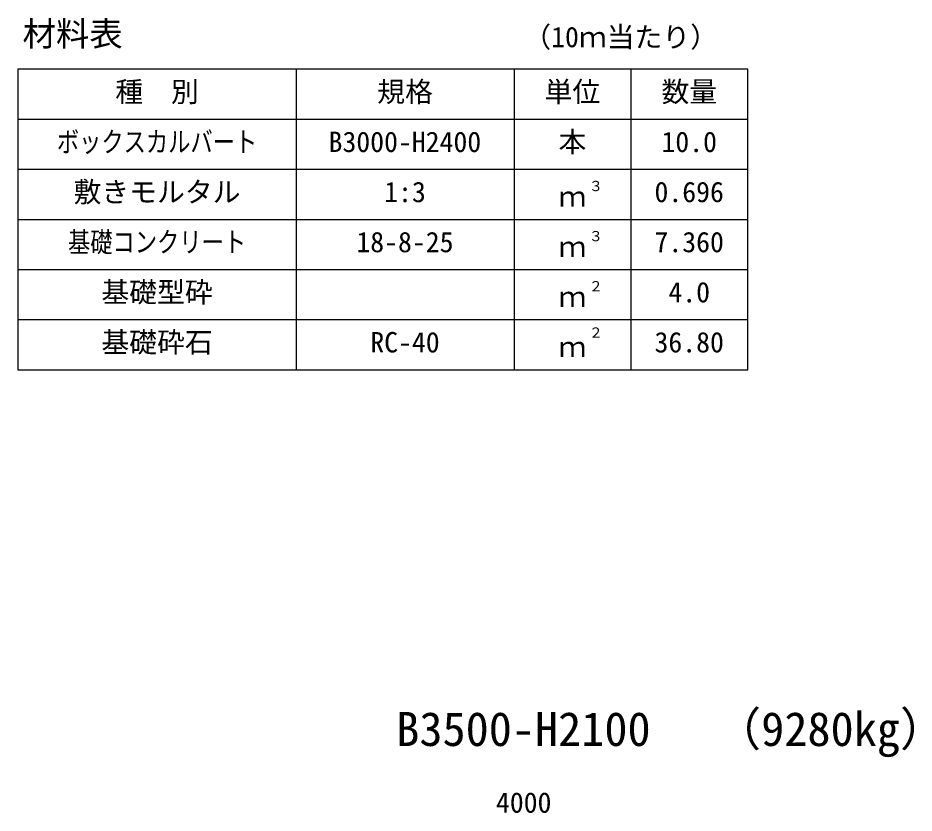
# Model space of a CAD drawing. Units: millimetres, scale not verified. Extents: x -100800 to 100800, y -35640 to 35640.
# Drawn here: x 62032 to 66864, y -17441 to -13156 of the extents above; entities that cross this region are included whole.
import ezdxf
from ezdxf.enums import TextEntityAlignment as Align

# ---------------------------------------------------------------- set-up
doc = ezdxf.new("R2010")
doc.units = ezdxf.units.MM
doc.header["$LTSCALE"] = 120
for name, color, linetype, lineweight in [('0-0_DIM', 7, 'Continuous', 25), ('0-3_HYO', 3, 'Continuous', 25), ('0-4_HYO2', 4, 'Continuous', 25), ('0-7_TXT', 7, 'Continuous', 25)]:
    doc.layers.add(name, color=color, linetype=linetype, lineweight=lineweight)
doc.styles.add('ＭＳ ゴシック', font='')
doc.styles.get('ＭＳ ゴシック').set_extended_font_data('MS Gothic')

msp = doc.modelspace()

# ---------------------------------------------------------------- linework, layer by layer
at = {"layer": '0-3_HYO'}
for p, q in [((63531.6, -13431.4), (63531.6, -15051.4)), ((64706.6, -13431.4), (64706.6, -15051.4)), ((65336.6, -13431.4), (65336.6, -15051.4)), ((62031.6, -13701.4), (65966.6, -13701.4))]:
    msp.add_line(p, q, dxfattribs=at)
msp.add_lwpolyline([(62031.6, -15051.4), (65966.6, -15051.4), (65966.6, -13431.4), (62031.6, -13431.4)], close=True, dxfattribs=at)
at = {"layer": '0-4_HYO2'}
for p, q in [((62031.6, -13971.4), (65966.6, -13971.4)), ((62031.6, -14241.4), (65966.6, -14241.4)), ((62031.6, -14511.4), (65966.6, -14511.4)), ((62031.6, -14781.4), (65966.6, -14781.4))]:
    msp.add_line(p, q, dxfattribs=at)

# ---------------------------------------------------------------- texts
at = {"layer": '0-0_DIM', "style": 'ＭＳ ゴシック'}
msp.add_text('4000', height=110, dxfattribs=at).set_placement((64609.1, -17472.4), align=Align.BOTTOM_LEFT)
at = {"layer": '0-7_TXT', "style": 'ＭＳ ゴシック'}
for s, height, p in [('材料表', 132, (62056.6, -13346.4)), ('（10ｍ当たり）', 110, (64756.6, -13346.4)), ('種\u3000別', 110, (62556.6, -13641.4)), ('規格', 110, (63969.1, -13641.4)), ('単位', 110, (64871.6, -13641.4)), ('数量', 110, (65501.6, -13641.4)), ('B3000-H2400', 110, (63706.6, -13911.4)), ('本', 110, (64946.6, -13911.4)), ('10.0', 110, (65501.6, -13911.4)), ('敷きモルタル', 110, (62331.6, -14181.4)), ('1:3', 110, (64006.6, -14181.4)), ('３', 55, (65110.5, -14105.5)), ('0.696', 110, (65464.1, -14181.4)), ('ｍ', 110, (64946.6, -14206.4)), ('３', 55, (65110.5, -14375.5)), ('18-8-25', 110, (63856.6, -14451.4)), ('7.360', 110, (65464.1, -14451.4)), ('ｍ', 110, (64946.6, -14476.4)), ('基礎型砕', 110, (62481.6, -14721.4)), ('２', 55, (65110.5, -14645.5)), ('4.0', 110, (65539.1, -14721.4)), ('ｍ', 110, (64946.6, -14746.4)), ('基礎砕石', 110, (62481.6, -14991.4)), ('２', 55, (65110.5, -14895.5)), ('RC-40', 110, (63931.6, -14991.4)), ('36.80', 110, (65464.1, -14991.4)), ('ｍ', 110, (64946.6, -15016.4)), ('B3500-H2100', 183.3, (64071.6, -17134.7)), ('（9280kg）', 183.3, (65789.3, -17134.7))]:
    msp.add_text(s, height=height, dxfattribs=at).set_placement(p, align=Align.BOTTOM_LEFT)
at = {"layer": '0-7_TXT', "style": 'ＭＳ ゴシック', "width": 0.8}
for s, p in [('ボックスカルバート', (62241.6, -13911.4)), ('基礎コンクリート', (62301.6, -14451.4))]:
    msp.add_text(s, height=110, dxfattribs=at).set_placement(p, align=Align.BOTTOM_LEFT)

doc.saveas('drawing.dxf')
